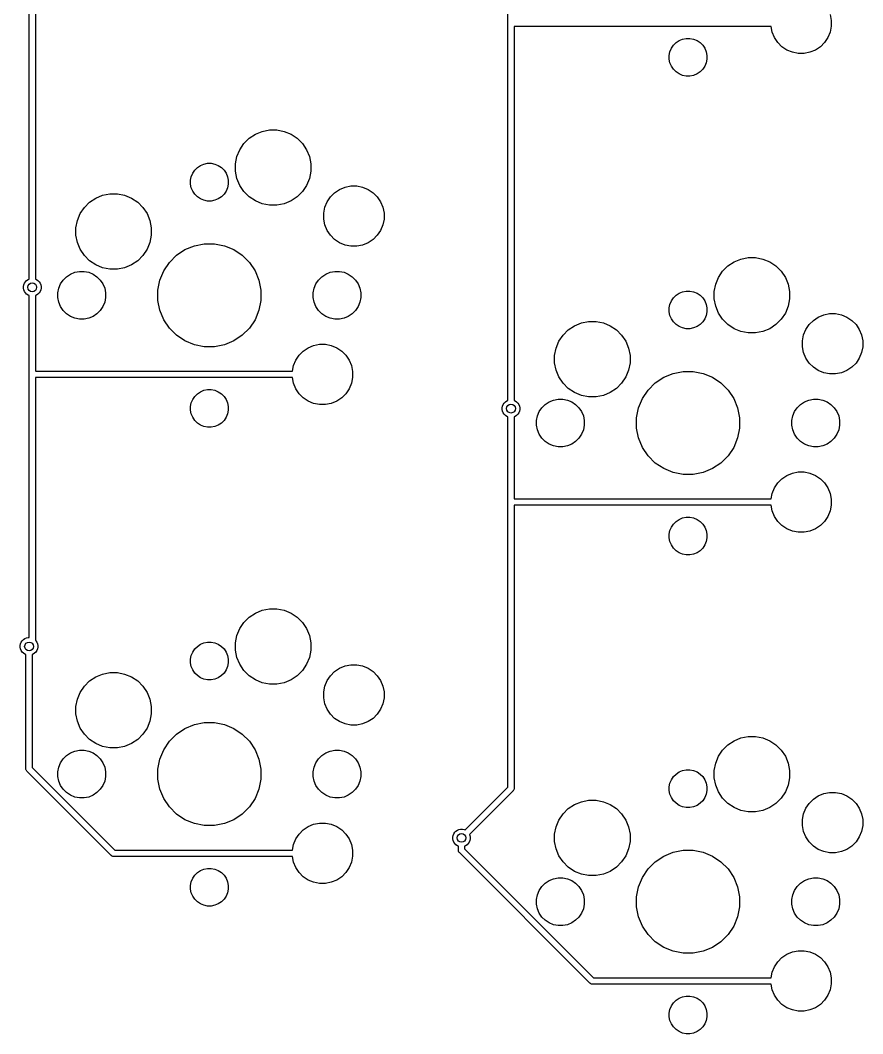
# Model space of a CAD drawing. Extents: x 70 to 347, y -163 to -55.
# Drawn here: x 153.28 to 186.81, y -152.65 to -112.32 of the extents above; entities that cross this region are included whole.
import ezdxf

# ---------------------------------------------------------------- set-up
doc = ezdxf.new("R2010")
doc.units = 0
doc.layers.add('BLACK', color=7, linetype='CONTINUOUS')

msp = doc.modelspace()

# ---------------------------------------------------------------- linework, layer by layer
at = {"layer": 'BLACK', "linetype": 'CONTINUOUS'}
for p, q in [((153.634, -122.622), (153.634, -107.385)), ((153.884, -107.491), (153.884, -122.622)), ((172.684, -112.351), (172.684, -109.052)), ((172.683, -112.357), (172.684, -112.351)), ((172.684, -112.363), (172.683, -112.357)), ((172.684, -112.351), (172.684, -112.351)), ((172.684, -112.351), (172.684, -112.351)), ((172.684, -127.448), (172.684, -112.363)), ((185.511, -112.096), (185.557, -112.328)), ((185.557, -112.328), (185.557, -112.564)), ((183.159, -112.571), (172.934, -112.571)), ((172.934, -112.571), (172.934, -127.448)), ((183.204, -112.796), (183.159, -112.571)), ((183.294, -113.015), (183.204, -112.796)), ((185.511, -112.796), (185.421, -113.015)), ((185.557, -112.564), (185.511, -112.796)), ((179.275, -113.318), (179.379, -113.214)), ((179.379, -113.214), (179.502, -113.132)), ((179.502, -113.132), (179.639, -113.075)), ((179.639, -113.075), (179.784, -113.046)), ((179.784, -113.046), (179.931, -113.046)), ((179.931, -113.046), (180.076, -113.075)), ((180.076, -113.075), (180.213, -113.132)), ((180.213, -113.132), (180.335, -113.214)), ((180.335, -113.214), (180.44, -113.318)), ((183.425, -113.211), (183.294, -113.015)), ((183.592, -113.378), (183.425, -113.211)), ((185.289, -113.211), (185.122, -113.378)), ((185.421, -113.015), (185.289, -113.211)), ((179.107, -113.722), (179.136, -113.577)), ((179.136, -113.577), (179.193, -113.441)), ((179.193, -113.441), (179.275, -113.318)), ((180.44, -113.318), (180.522, -113.441)), ((180.522, -113.441), (180.579, -113.577)), ((180.579, -113.577), (180.607, -113.722)), ((183.789, -113.51), (183.592, -113.378)), ((184.007, -113.6), (183.789, -113.51)), ((184.239, -113.646), (184.007, -113.6)), ((184.476, -113.646), (184.239, -113.646)), ((184.707, -113.6), (184.476, -113.646)), ((184.926, -113.51), (184.707, -113.6)), ((185.122, -113.378), (184.926, -113.51)), ((179.107, -113.87), (179.107, -113.722)), ((179.136, -114.015), (179.107, -113.87)), ((179.193, -114.151), (179.136, -114.015)), ((180.579, -114.015), (180.522, -114.151)), ((180.607, -113.87), (180.579, -114.015)), ((180.607, -113.722), (180.607, -113.87)), ((179.275, -114.274), (179.193, -114.151)), ((179.379, -114.379), (179.275, -114.274)), ((179.502, -114.461), (179.379, -114.379)), ((179.639, -114.517), (179.502, -114.461)), ((180.213, -114.461), (180.076, -114.517)), ((180.335, -114.379), (180.213, -114.461)), ((180.44, -114.274), (180.335, -114.379)), ((180.522, -114.151), (180.44, -114.274)), ((179.784, -114.546), (179.639, -114.517)), ((179.931, -114.546), (179.784, -114.546)), ((180.076, -114.517), (179.931, -114.546)), ((162.391, -117.021), (162.637, -116.857)), ((162.637, -116.857), (162.91, -116.744)), ((162.91, -116.744), (163.2, -116.686)), ((163.2, -116.686), (163.495, -116.686)), ((163.495, -116.686), (163.785, -116.744)), ((163.785, -116.744), (164.058, -116.857)), ((164.058, -116.857), (164.304, -117.021)), ((162.018, -117.476), (162.182, -117.23)), ((162.182, -117.23), (162.391, -117.021)), ((164.304, -117.021), (164.513, -117.23)), ((164.513, -117.23), (164.677, -117.476)), ((161.905, -117.749), (162.018, -117.476)), ((164.677, -117.476), (164.79, -117.749)), ((160.329, -118.184), (160.452, -118.102)), ((160.452, -118.102), (160.589, -118.045)), ((160.589, -118.045), (160.734, -118.016)), ((160.734, -118.016), (160.881, -118.016)), ((160.881, -118.016), (161.026, -118.045)), ((161.026, -118.045), (161.163, -118.102)), ((161.163, -118.102), (161.285, -118.184)), ((161.847, -118.038), (161.905, -117.749)), ((161.847, -118.334), (161.847, -118.038)), ((164.79, -117.749), (164.847, -118.038)), ((164.847, -118.038), (164.847, -118.334)), ((160.086, -118.547), (160.143, -118.411)), ((160.143, -118.411), (160.225, -118.288)), ((160.225, -118.288), (160.329, -118.184)), ((161.285, -118.184), (161.39, -118.288)), ((161.39, -118.288), (161.472, -118.411)), ((161.472, -118.411), (161.529, -118.547)), ((161.905, -118.624), (161.847, -118.334)), ((164.847, -118.334), (164.79, -118.624)), ((160.057, -118.692), (160.086, -118.547)), ((160.057, -118.84), (160.057, -118.692)), ((160.086, -118.985), (160.057, -118.84)), ((161.529, -118.547), (161.557, -118.692)), ((161.557, -118.84), (161.529, -118.985)), ((161.557, -118.692), (161.557, -118.84)), ((162.018, -118.897), (161.905, -118.624)), ((162.182, -119.142), (162.018, -118.897)), ((164.677, -118.897), (164.513, -119.142)), ((164.79, -118.624), (164.677, -118.897)), ((166.207, -118.962), (166.439, -118.916)), ((166.439, -118.916), (166.676, -118.916)), ((166.676, -118.916), (166.907, -118.962)), ((156.287, -119.397), (156.56, -119.284)), ((156.56, -119.284), (156.85, -119.226)), ((156.85, -119.226), (157.145, -119.226)), ((157.145, -119.226), (157.435, -119.284)), ((157.435, -119.284), (157.708, -119.397)), ((160.143, -119.121), (160.086, -118.985)), ((160.225, -119.244), (160.143, -119.121)), ((160.329, -119.349), (160.225, -119.244)), ((160.452, -119.431), (160.329, -119.349)), ((161.285, -119.349), (161.163, -119.431)), ((161.39, -119.244), (161.285, -119.349)), ((161.472, -119.121), (161.39, -119.244)), ((161.529, -118.985), (161.472, -119.121)), ((162.391, -119.351), (162.182, -119.142)), ((162.637, -119.515), (162.391, -119.351)), ((164.304, -119.351), (164.058, -119.515)), ((164.513, -119.142), (164.304, -119.351)), ((165.494, -119.548), (165.625, -119.351)), ((165.625, -119.351), (165.792, -119.184)), ((165.792, -119.184), (165.989, -119.053)), ((165.989, -119.053), (166.207, -118.962)), ((166.907, -118.962), (167.126, -119.053)), ((167.126, -119.053), (167.322, -119.184)), ((167.322, -119.184), (167.489, -119.351)), ((167.489, -119.351), (167.621, -119.548)), ((155.832, -119.77), (156.041, -119.561)), ((156.041, -119.561), (156.287, -119.397)), ((157.708, -119.397), (157.954, -119.561)), ((157.954, -119.561), (158.163, -119.77)), ((160.589, -119.487), (160.452, -119.431)), ((160.734, -119.516), (160.589, -119.487)), ((160.881, -119.516), (160.734, -119.516)), ((161.026, -119.487), (160.881, -119.516)), ((161.163, -119.431), (161.026, -119.487)), ((162.91, -119.629), (162.637, -119.515)), ((163.2, -119.686), (162.91, -119.629)), ((163.495, -119.686), (163.2, -119.686)), ((163.785, -119.629), (163.495, -119.686)), ((164.058, -119.515), (163.785, -119.629)), ((165.404, -119.766), (165.494, -119.548)), ((167.621, -119.548), (167.711, -119.766)), ((155.555, -120.289), (155.668, -120.016)), ((155.668, -120.016), (155.832, -119.77)), ((158.163, -119.77), (158.327, -120.016)), ((158.327, -120.016), (158.44, -120.289)), ((165.357, -119.998), (165.404, -119.766)), ((165.357, -120.234), (165.357, -119.998)), ((167.711, -119.766), (167.757, -119.998)), ((167.757, -119.998), (167.757, -120.234)), ((155.497, -120.578), (155.555, -120.289)), ((158.44, -120.289), (158.497, -120.578)), ((165.404, -120.466), (165.357, -120.234)), ((165.494, -120.685), (165.404, -120.466)), ((167.711, -120.466), (167.621, -120.685)), ((167.757, -120.234), (167.711, -120.466)), ((155.497, -120.874), (155.497, -120.578)), ((155.555, -121.164), (155.497, -120.874)), ((158.497, -120.874), (158.44, -121.164)), ((158.497, -120.578), (158.497, -120.874)), ((165.625, -120.881), (165.494, -120.685)), ((165.792, -121.048), (165.625, -120.881)), ((167.489, -120.881), (167.322, -121.048)), ((167.621, -120.685), (167.489, -120.881)), ((155.668, -121.437), (155.555, -121.164)), ((158.44, -121.164), (158.327, -121.437)), ((159.836, -121.45), (160.209, -121.295)), ((160.209, -121.295), (160.605, -121.216)), ((160.605, -121.216), (161.009, -121.216)), ((161.009, -121.216), (161.405, -121.295)), ((161.405, -121.295), (161.778, -121.45)), ((165.989, -121.18), (165.792, -121.048)), ((166.207, -121.27), (165.989, -121.18)), ((166.439, -121.316), (166.207, -121.27)), ((166.676, -121.316), (166.439, -121.316)), ((166.907, -121.27), (166.676, -121.316)), ((167.126, -121.18), (166.907, -121.27)), ((167.322, -121.048), (167.126, -121.18)), ((155.832, -121.682), (155.668, -121.437)), ((156.041, -121.891), (155.832, -121.682)), ((158.163, -121.682), (157.954, -121.891)), ((158.327, -121.437), (158.163, -121.682)), ((159.215, -121.959), (159.501, -121.674)), ((159.501, -121.674), (159.836, -121.45)), ((161.778, -121.45), (162.114, -121.674)), ((162.114, -121.674), (162.4, -121.959)), ((181.96, -121.824), (182.25, -121.766)), ((182.25, -121.766), (182.545, -121.766)), ((182.545, -121.766), (182.835, -121.824)), ((156.287, -122.055), (156.041, -121.891)), ((156.56, -122.169), (156.287, -122.055)), ((156.85, -122.226), (156.56, -122.169)), ((157.435, -122.169), (157.145, -122.226)), ((157.708, -122.055), (157.435, -122.169)), ((157.954, -121.891), (157.708, -122.055)), ((158.991, -122.295), (159.215, -121.959)), ((162.4, -121.959), (162.624, -122.295)), ((181.232, -122.31), (181.441, -122.101)), ((181.441, -122.101), (181.687, -121.937)), ((181.687, -121.937), (181.96, -121.824)), ((182.835, -121.824), (183.108, -121.937)), ((183.108, -121.937), (183.354, -122.101)), ((183.354, -122.101), (183.563, -122.31)), ((154.989, -122.661), (155.122, -122.528)), ((155.122, -122.528), (155.277, -122.424)), ((155.277, -122.424), (155.45, -122.353)), ((155.45, -122.353), (155.634, -122.316)), ((155.634, -122.316), (155.821, -122.316)), ((155.821, -122.316), (156.005, -122.353)), ((156.005, -122.353), (156.177, -122.424)), ((156.177, -122.424), (156.333, -122.528)), ((156.333, -122.528), (156.465, -122.661)), ((157.145, -122.226), (156.85, -122.226)), ((158.836, -122.668), (158.991, -122.295)), ((162.624, -122.295), (162.779, -122.668)), ((165.149, -122.661), (165.282, -122.528)), ((165.282, -122.528), (165.437, -122.424)), ((165.437, -122.424), (165.61, -122.353)), ((165.61, -122.353), (165.794, -122.316)), ((165.794, -122.316), (165.981, -122.316)), ((165.981, -122.316), (166.165, -122.353)), ((166.165, -122.353), (166.337, -122.424)), ((166.337, -122.424), (166.493, -122.528)), ((166.493, -122.528), (166.625, -122.661)), ((180.955, -122.829), (181.068, -122.556)), ((181.068, -122.556), (181.232, -122.31)), ((183.563, -122.31), (183.727, -122.556)), ((183.727, -122.556), (183.84, -122.829)), ((153.409, -122.914), (153.422, -122.847)), ((153.409, -122.983), (153.409, -122.914)), ((153.422, -122.847), (153.449, -122.783)), ((153.449, -122.783), (153.487, -122.726)), ((153.487, -122.726), (153.536, -122.677)), ((153.536, -122.677), (153.593, -122.639)), ((153.593, -122.639), (153.634, -122.622)), ((153.884, -122.622), (153.925, -122.639)), ((153.925, -122.639), (153.982, -122.677)), ((153.982, -122.677), (154.031, -122.726)), ((154.031, -122.726), (154.069, -122.783)), ((154.069, -122.783), (154.095, -122.847)), ((154.095, -122.847), (154.109, -122.914)), ((154.109, -122.914), (154.109, -122.983)), ((154.814, -122.989), (154.886, -122.816)), ((154.886, -122.816), (154.989, -122.661)), ((156.465, -122.661), (156.569, -122.816)), ((156.569, -122.816), (156.641, -122.989)), ((158.757, -123.064), (158.836, -122.668)), ((162.779, -122.668), (162.857, -123.064)), ((164.974, -122.989), (165.046, -122.816)), ((165.046, -122.816), (165.149, -122.661)), ((166.625, -122.661), (166.729, -122.816)), ((166.729, -122.816), (166.801, -122.989)), ((180.897, -123.118), (180.955, -122.829)), ((183.84, -122.829), (183.897, -123.118)), ((153.422, -123.051), (153.409, -122.983)), ((153.449, -123.114), (153.422, -123.051)), ((153.487, -123.172), (153.449, -123.114)), ((153.536, -123.221), (153.487, -123.172)), ((153.593, -123.259), (153.536, -123.221)), ((153.634, -123.276), (153.593, -123.259)), ((153.634, -126.321), (153.634, -123.276)), ((153.925, -123.259), (153.884, -123.276)), ((153.884, -123.276), (153.884, -126.275)), ((153.982, -123.221), (153.925, -123.259)), ((154.031, -123.172), (153.982, -123.221)), ((154.069, -123.114), (154.031, -123.172)), ((154.095, -123.051), (154.069, -123.114)), ((154.109, -122.983), (154.095, -123.051)), ((154.777, -123.173), (154.814, -122.989)), ((154.777, -123.36), (154.777, -123.173)), ((154.814, -123.543), (154.777, -123.36)), ((156.641, -122.989), (156.677, -123.173)), ((156.677, -123.36), (156.641, -123.543)), ((156.677, -123.173), (156.677, -123.36)), ((158.757, -123.468), (158.757, -123.064)), ((162.857, -123.064), (162.857, -123.468)), ((164.937, -123.173), (164.974, -122.989)), ((164.937, -123.36), (164.937, -123.173)), ((164.974, -123.543), (164.937, -123.36)), ((166.801, -122.989), (166.837, -123.173)), ((166.837, -123.36), (166.801, -123.543)), ((166.837, -123.173), (166.837, -123.36)), ((179.193, -123.491), (179.275, -123.368)), ((179.275, -123.368), (179.379, -123.264)), ((179.379, -123.264), (179.502, -123.182)), ((179.502, -123.182), (179.639, -123.125)), ((179.639, -123.125), (179.784, -123.096)), ((179.784, -123.096), (179.931, -123.096)), ((179.931, -123.096), (180.076, -123.125)), ((180.076, -123.125), (180.213, -123.182)), ((180.213, -123.182), (180.335, -123.264)), ((180.335, -123.264), (180.44, -123.368)), ((180.44, -123.368), (180.522, -123.491)), ((180.897, -123.414), (180.897, -123.118)), ((183.897, -123.118), (183.897, -123.414)), ((154.886, -123.716), (154.814, -123.543)), ((154.989, -123.872), (154.886, -123.716)), ((156.569, -123.716), (156.465, -123.872)), ((156.641, -123.543), (156.569, -123.716)), ((158.836, -123.864), (158.757, -123.468)), ((162.857, -123.468), (162.779, -123.864)), ((165.046, -123.716), (164.974, -123.543)), ((165.149, -123.872), (165.046, -123.716)), ((166.729, -123.716), (166.625, -123.872)), ((166.801, -123.543), (166.729, -123.716)), ((179.107, -123.772), (179.136, -123.627)), ((179.107, -123.92), (179.107, -123.772)), ((179.136, -123.627), (179.193, -123.491)), ((180.522, -123.491), (180.579, -123.627)), ((180.579, -123.627), (180.607, -123.772)), ((180.607, -123.772), (180.607, -123.92)), ((180.955, -123.704), (180.897, -123.414)), ((181.068, -123.977), (180.955, -123.704)), ((183.84, -123.704), (183.727, -123.977)), ((183.897, -123.414), (183.84, -123.704)), ((155.122, -124.004), (154.989, -123.872)), ((155.277, -124.108), (155.122, -124.004)), ((155.45, -124.18), (155.277, -124.108)), ((155.634, -124.216), (155.45, -124.18)), ((156.005, -124.18), (155.821, -124.216)), ((156.177, -124.108), (156.005, -124.18)), ((156.333, -124.004), (156.177, -124.108)), ((156.465, -123.872), (156.333, -124.004)), ((158.991, -124.237), (158.836, -123.864)), ((162.779, -123.864), (162.624, -124.237)), ((165.282, -124.004), (165.149, -123.872)), ((165.437, -124.108), (165.282, -124.004)), ((165.61, -124.18), (165.437, -124.108)), ((165.794, -124.216), (165.61, -124.18)), ((166.165, -124.18), (165.981, -124.216)), ((166.337, -124.108), (166.165, -124.18)), ((166.493, -124.004), (166.337, -124.108)), ((166.625, -123.872), (166.493, -124.004)), ((179.136, -124.065), (179.107, -123.92)), ((179.193, -124.201), (179.136, -124.065)), ((180.579, -124.065), (180.522, -124.201)), ((180.607, -123.92), (180.579, -124.065)), ((181.232, -124.222), (181.068, -123.977)), ((183.727, -123.977), (183.563, -124.222)), ((184.842, -124.264), (185.039, -124.133)), ((185.039, -124.133), (185.257, -124.042)), ((185.257, -124.042), (185.489, -123.996)), ((185.489, -123.996), (185.726, -123.996)), ((185.726, -123.996), (185.957, -124.042)), ((185.957, -124.042), (186.176, -124.133)), ((186.176, -124.133), (186.372, -124.264)), ((155.821, -124.216), (155.634, -124.216)), ((159.215, -124.573), (158.991, -124.237)), ((159.501, -124.859), (159.215, -124.573)), ((162.4, -124.573), (162.114, -124.859)), ((162.624, -124.237), (162.4, -124.573)), ((165.981, -124.216), (165.794, -124.216)), ((175.091, -124.641), (175.337, -124.477)), ((175.337, -124.477), (175.61, -124.364)), ((175.61, -124.364), (175.9, -124.306)), ((175.9, -124.306), (176.195, -124.306)), ((176.195, -124.306), (176.485, -124.364)), ((176.485, -124.364), (176.758, -124.477)), ((176.758, -124.477), (177.004, -124.641)), ((179.275, -124.324), (179.193, -124.201)), ((179.379, -124.429), (179.275, -124.324)), ((179.502, -124.511), (179.379, -124.429)), ((179.639, -124.567), (179.502, -124.511)), ((179.784, -124.596), (179.639, -124.567)), ((180.076, -124.567), (179.931, -124.596)), ((180.213, -124.511), (180.076, -124.567)), ((180.335, -124.429), (180.213, -124.511)), ((180.44, -124.324), (180.335, -124.429)), ((180.522, -124.201), (180.44, -124.324)), ((181.441, -124.431), (181.232, -124.222)), ((181.687, -124.595), (181.441, -124.431)), ((183.354, -124.431), (183.108, -124.595)), ((183.563, -124.222), (183.354, -124.431)), ((184.544, -124.628), (184.675, -124.431)), ((184.675, -124.431), (184.842, -124.264)), ((186.372, -124.264), (186.539, -124.431)), ((186.539, -124.431), (186.671, -124.628)), ((159.836, -125.083), (159.501, -124.859)), ((162.114, -124.859), (161.778, -125.083)), ((174.718, -125.096), (174.882, -124.85)), ((174.882, -124.85), (175.091, -124.641)), ((177.004, -124.641), (177.213, -124.85)), ((177.213, -124.85), (177.377, -125.096)), ((179.931, -124.596), (179.784, -124.596)), ((181.96, -124.709), (181.687, -124.595)), ((182.25, -124.766), (181.96, -124.709)), ((182.545, -124.766), (182.25, -124.766)), ((182.835, -124.709), (182.545, -124.766)), ((183.108, -124.595), (182.835, -124.709)), ((184.407, -125.078), (184.454, -124.846)), ((184.454, -124.846), (184.544, -124.628)), ((186.671, -124.628), (186.761, -124.846)), ((186.761, -124.846), (186.807, -125.078)), ((160.209, -125.237), (159.836, -125.083)), ((160.605, -125.316), (160.209, -125.237)), ((161.009, -125.316), (160.605, -125.316)), ((161.405, -125.237), (161.009, -125.316)), ((161.778, -125.083), (161.405, -125.237)), ((164.542, -125.484), (164.739, -125.353)), ((164.739, -125.353), (164.957, -125.262)), ((164.957, -125.262), (165.189, -125.216)), ((165.189, -125.216), (165.426, -125.216)), ((165.426, -125.216), (165.657, -125.262)), ((165.657, -125.262), (165.876, -125.353)), ((165.876, -125.353), (166.072, -125.484)), ((174.547, -125.658), (174.605, -125.369)), ((174.605, -125.369), (174.718, -125.096)), ((177.377, -125.096), (177.49, -125.369)), ((177.49, -125.369), (177.547, -125.658)), ((184.407, -125.314), (184.407, -125.078)), ((184.454, -125.546), (184.407, -125.314)), ((186.807, -125.314), (186.761, -125.546)), ((186.807, -125.078), (186.807, -125.314)), ((164.244, -125.848), (164.375, -125.651)), ((164.375, -125.651), (164.542, -125.484)), ((166.072, -125.484), (166.239, -125.651)), ((166.239, -125.651), (166.371, -125.848)), ((174.547, -125.954), (174.547, -125.658)), ((177.547, -125.658), (177.547, -125.954)), ((184.544, -125.765), (184.454, -125.546)), ((184.675, -125.961), (184.544, -125.765)), ((186.671, -125.765), (186.539, -125.961)), ((186.761, -125.546), (186.671, -125.765)), ((164.109, -126.291), (164.154, -126.066)), ((164.154, -126.066), (164.244, -125.848)), ((166.371, -125.848), (166.461, -126.066)), ((166.461, -126.066), (166.507, -126.298)), ((174.605, -126.244), (174.547, -125.954)), ((177.547, -125.954), (177.49, -126.244)), ((184.842, -126.128), (184.675, -125.961)), ((185.039, -126.26), (184.842, -126.128)), ((186.372, -126.128), (186.176, -126.26)), ((186.539, -125.961), (186.372, -126.128)), ((153.633, -126.327), (153.634, -126.321)), ((153.634, -126.333), (153.633, -126.327)), ((153.634, -126.321), (153.634, -126.321)), ((153.634, -126.321), (153.634, -126.321)), ((153.634, -136.886), (153.634, -126.333)), ((153.884, -126.275), (153.9, -126.291)), ((164.109, -126.541), (153.884, -126.541)), ((153.884, -126.541), (153.884, -136.993)), ((153.9, -126.291), (164.109, -126.291)), ((164.154, -126.766), (164.109, -126.541)), ((166.507, -126.534), (166.461, -126.766)), ((166.507, -126.298), (166.507, -126.534)), ((174.718, -126.517), (174.605, -126.244)), ((174.882, -126.762), (174.718, -126.517)), ((177.377, -126.517), (177.213, -126.762)), ((177.49, -126.244), (177.377, -126.517)), ((178.551, -126.754), (178.886, -126.53)), ((178.886, -126.53), (179.259, -126.375)), ((179.259, -126.375), (179.655, -126.296)), ((179.655, -126.296), (180.059, -126.296)), ((180.059, -126.296), (180.455, -126.375)), ((180.455, -126.375), (180.828, -126.53)), ((180.828, -126.53), (181.164, -126.754)), ((185.257, -126.35), (185.039, -126.26)), ((185.489, -126.396), (185.257, -126.35)), ((185.726, -126.396), (185.489, -126.396)), ((185.957, -126.35), (185.726, -126.396)), ((186.176, -126.26), (185.957, -126.35)), ((164.244, -126.985), (164.154, -126.766)), ((164.375, -127.181), (164.244, -126.985)), ((166.371, -126.985), (166.239, -127.181)), ((166.461, -126.766), (166.371, -126.985)), ((175.091, -126.971), (174.882, -126.762)), ((175.337, -127.135), (175.091, -126.971)), ((177.004, -126.971), (176.758, -127.135)), ((177.213, -126.762), (177.004, -126.971)), ((178.265, -127.039), (178.551, -126.754)), ((181.164, -126.754), (181.45, -127.039)), ((160.086, -127.547), (160.143, -127.411)), ((160.143, -127.411), (160.225, -127.288)), ((160.225, -127.288), (160.329, -127.184)), ((160.329, -127.184), (160.452, -127.102)), ((160.452, -127.102), (160.589, -127.045)), ((160.589, -127.045), (160.734, -127.016)), ((160.734, -127.016), (160.881, -127.016)), ((160.881, -127.016), (161.026, -127.045)), ((161.026, -127.045), (161.163, -127.102)), ((161.163, -127.102), (161.285, -127.184)), ((161.285, -127.184), (161.39, -127.288)), ((161.39, -127.288), (161.472, -127.411)), ((161.472, -127.411), (161.529, -127.547)), ((164.542, -127.348), (164.375, -127.181)), ((164.739, -127.48), (164.542, -127.348)), ((166.072, -127.348), (165.876, -127.48)), ((166.239, -127.181), (166.072, -127.348)), ((174.5, -127.433), (174.684, -127.396)), ((174.684, -127.396), (174.871, -127.396)), ((174.871, -127.396), (175.055, -127.433)), ((175.61, -127.249), (175.337, -127.135)), ((175.9, -127.306), (175.61, -127.249)), ((176.195, -127.306), (175.9, -127.306)), ((176.485, -127.249), (176.195, -127.306)), ((176.758, -127.135), (176.485, -127.249)), ((177.886, -127.748), (178.041, -127.375)), ((178.041, -127.375), (178.265, -127.039)), ((181.45, -127.039), (181.674, -127.375)), ((181.674, -127.375), (181.829, -127.748)), ((184.66, -127.433), (184.844, -127.396)), ((184.844, -127.396), (185.031, -127.396)), ((185.031, -127.396), (185.215, -127.433)), ((160.057, -127.692), (160.086, -127.547)), ((160.057, -127.84), (160.057, -127.692)), ((161.529, -127.547), (161.557, -127.692)), ((161.557, -127.692), (161.557, -127.84)), ((164.957, -127.57), (164.739, -127.48)), ((165.189, -127.616), (164.957, -127.57)), ((165.426, -127.616), (165.189, -127.616)), ((165.657, -127.57), (165.426, -127.616)), ((165.876, -127.48), (165.657, -127.57)), ((172.459, -127.74), (172.472, -127.673)), ((172.459, -127.809), (172.459, -127.74)), ((172.472, -127.877), (172.459, -127.809)), ((172.472, -127.673), (172.499, -127.609)), ((172.499, -127.609), (172.537, -127.552)), ((172.537, -127.552), (172.586, -127.503)), ((172.586, -127.503), (172.643, -127.465)), ((172.643, -127.465), (172.684, -127.448)), ((172.934, -127.448), (172.975, -127.465)), ((172.975, -127.465), (173.032, -127.503)), ((173.032, -127.503), (173.081, -127.552)), ((173.081, -127.552), (173.119, -127.609)), ((173.119, -127.609), (173.145, -127.673)), ((173.145, -127.673), (173.159, -127.74)), ((173.159, -127.809), (173.145, -127.877)), ((173.159, -127.74), (173.159, -127.809)), ((173.936, -127.896), (174.039, -127.741)), ((174.039, -127.741), (174.172, -127.608)), ((174.172, -127.608), (174.327, -127.504)), ((174.327, -127.504), (174.5, -127.433)), ((175.055, -127.433), (175.227, -127.504)), ((175.227, -127.504), (175.383, -127.608)), ((175.383, -127.608), (175.515, -127.741)), ((175.515, -127.741), (175.619, -127.896)), ((177.807, -128.144), (177.886, -127.748)), ((181.829, -127.748), (181.907, -128.144)), ((184.096, -127.896), (184.199, -127.741)), ((184.199, -127.741), (184.332, -127.608)), ((184.332, -127.608), (184.487, -127.504)), ((184.487, -127.504), (184.66, -127.433)), ((185.215, -127.433), (185.387, -127.504)), ((185.387, -127.504), (185.543, -127.608)), ((185.543, -127.608), (185.675, -127.741)), ((185.675, -127.741), (185.779, -127.896)), ((160.086, -127.985), (160.057, -127.84)), ((160.143, -128.121), (160.086, -127.985)), ((160.225, -128.244), (160.143, -128.121)), ((161.472, -128.121), (161.39, -128.244)), ((161.529, -127.985), (161.472, -128.121)), ((161.557, -127.84), (161.529, -127.985)), ((172.499, -127.94), (172.472, -127.877)), ((172.537, -127.998), (172.499, -127.94)), ((172.586, -128.047), (172.537, -127.998)), ((172.643, -128.085), (172.586, -128.047)), ((172.684, -128.102), (172.643, -128.085)), ((172.684, -131.502), (172.684, -128.102)), ((172.975, -128.085), (172.934, -128.102)), ((172.934, -128.102), (172.934, -131.371)), ((173.032, -128.047), (172.975, -128.085)), ((173.081, -127.998), (173.032, -128.047)), ((173.119, -127.94), (173.081, -127.998)), ((173.145, -127.877), (173.119, -127.94)), ((173.827, -128.253), (173.864, -128.069)), ((173.864, -128.069), (173.936, -127.896)), ((175.619, -127.896), (175.691, -128.069)), ((175.691, -128.069), (175.727, -128.253)), ((177.807, -128.548), (177.807, -128.144)), ((181.907, -128.144), (181.907, -128.548)), ((183.987, -128.253), (184.024, -128.069)), ((184.024, -128.069), (184.096, -127.896)), ((185.779, -127.896), (185.851, -128.069)), ((185.851, -128.069), (185.887, -128.253)), ((160.329, -128.349), (160.225, -128.244)), ((160.452, -128.431), (160.329, -128.349)), ((160.589, -128.487), (160.452, -128.431)), ((160.734, -128.516), (160.589, -128.487)), ((160.881, -128.516), (160.734, -128.516)), ((161.026, -128.487), (160.881, -128.516)), ((161.163, -128.431), (161.026, -128.487)), ((161.285, -128.349), (161.163, -128.431)), ((161.39, -128.244), (161.285, -128.349)), ((173.827, -128.44), (173.827, -128.253)), ((173.864, -128.623), (173.827, -128.44)), ((173.936, -128.796), (173.864, -128.623)), ((175.691, -128.623), (175.619, -128.796)), ((175.727, -128.44), (175.691, -128.623)), ((175.727, -128.253), (175.727, -128.44)), ((177.886, -128.944), (177.807, -128.548)), ((181.907, -128.548), (181.829, -128.944)), ((183.987, -128.44), (183.987, -128.253)), ((184.024, -128.623), (183.987, -128.44)), ((184.096, -128.796), (184.024, -128.623)), ((185.851, -128.623), (185.779, -128.796)), ((185.887, -128.44), (185.851, -128.623)), ((185.887, -128.253), (185.887, -128.44)), ((174.039, -128.952), (173.936, -128.796)), ((174.172, -129.084), (174.039, -128.952)), ((175.515, -128.952), (175.383, -129.084)), ((175.619, -128.796), (175.515, -128.952)), ((178.041, -129.317), (177.886, -128.944)), ((181.829, -128.944), (181.674, -129.317)), ((184.199, -128.952), (184.096, -128.796)), ((184.332, -129.084), (184.199, -128.952)), ((185.675, -128.952), (185.543, -129.084)), ((185.779, -128.796), (185.675, -128.952)), ((174.327, -129.188), (174.172, -129.084)), ((174.5, -129.26), (174.327, -129.188)), ((174.684, -129.296), (174.5, -129.26)), ((174.871, -129.296), (174.684, -129.296)), ((175.055, -129.26), (174.871, -129.296)), ((175.227, -129.188), (175.055, -129.26)), ((175.383, -129.084), (175.227, -129.188)), ((178.265, -129.653), (178.041, -129.317)), ((181.674, -129.317), (181.45, -129.653)), ((184.487, -129.188), (184.332, -129.084)), ((184.66, -129.26), (184.487, -129.188)), ((184.844, -129.296), (184.66, -129.26)), ((185.031, -129.296), (184.844, -129.296)), ((185.215, -129.26), (185.031, -129.296)), ((185.387, -129.188), (185.215, -129.26)), ((185.543, -129.084), (185.387, -129.188)), ((178.551, -129.939), (178.265, -129.653)), ((181.45, -129.653), (181.164, -129.939)), ((178.886, -130.163), (178.551, -129.939)), ((179.259, -130.317), (178.886, -130.163)), ((180.828, -130.163), (180.455, -130.317)), ((181.164, -129.939), (180.828, -130.163)), ((179.655, -130.396), (179.259, -130.317)), ((180.059, -130.396), (179.655, -130.396)), ((180.455, -130.317), (180.059, -130.396)), ((183.425, -130.731), (183.592, -130.564)), ((183.592, -130.564), (183.789, -130.433)), ((183.789, -130.433), (184.007, -130.342)), ((184.007, -130.342), (184.239, -130.296)), ((184.239, -130.296), (184.476, -130.296)), ((184.476, -130.296), (184.707, -130.342)), ((184.707, -130.342), (184.926, -130.433)), ((184.926, -130.433), (185.122, -130.564)), ((185.122, -130.564), (185.289, -130.731)), ((183.204, -131.146), (183.294, -130.928)), ((183.294, -130.928), (183.425, -130.731)), ((185.289, -130.731), (185.421, -130.928)), ((185.421, -130.928), (185.511, -131.146)), ((172.934, -131.371), (183.159, -131.371)), ((183.159, -131.371), (183.204, -131.146)), ((185.511, -131.146), (185.557, -131.378)), ((185.557, -131.378), (185.557, -131.614)), ((172.683, -131.509), (172.684, -131.502)), ((172.684, -131.515), (172.683, -131.509)), ((172.684, -142.836), (172.684, -131.515)), ((172.684, -131.515), (172.684, -131.515)), ((172.684, -131.515), (172.684, -131.515)), ((183.159, -131.621), (172.934, -131.621)), ((172.934, -131.621), (172.934, -142.882)), ((183.204, -131.846), (183.159, -131.621)), ((183.294, -132.065), (183.204, -131.846)), ((185.511, -131.846), (185.421, -132.065)), ((185.557, -131.614), (185.511, -131.846)), ((179.379, -132.264), (179.502, -132.182)), ((179.502, -132.182), (179.639, -132.125)), ((179.639, -132.125), (179.784, -132.096)), ((179.784, -132.096), (179.931, -132.096)), ((179.931, -132.096), (180.076, -132.125)), ((180.076, -132.125), (180.213, -132.182)), ((180.213, -132.182), (180.335, -132.264)), ((183.425, -132.261), (183.294, -132.065)), ((185.421, -132.065), (185.289, -132.261)), ((179.107, -132.772), (179.136, -132.627)), ((179.136, -132.627), (179.193, -132.491)), ((179.193, -132.491), (179.275, -132.368)), ((179.275, -132.368), (179.379, -132.264)), ((180.335, -132.264), (180.44, -132.368)), ((180.44, -132.368), (180.522, -132.491)), ((180.522, -132.491), (180.579, -132.627)), ((180.579, -132.627), (180.607, -132.772)), ((183.592, -132.428), (183.425, -132.261)), ((183.789, -132.56), (183.592, -132.428)), ((184.007, -132.65), (183.789, -132.56)), ((184.239, -132.696), (184.007, -132.65)), ((184.707, -132.65), (184.476, -132.696)), ((184.926, -132.56), (184.707, -132.65)), ((185.122, -132.428), (184.926, -132.56)), ((185.289, -132.261), (185.122, -132.428)), ((179.107, -132.92), (179.107, -132.772)), ((179.136, -133.065), (179.107, -132.92)), ((180.607, -132.92), (180.579, -133.065)), ((180.607, -132.772), (180.607, -132.92)), ((184.476, -132.696), (184.239, -132.696)), ((179.193, -133.201), (179.136, -133.065)), ((179.275, -133.324), (179.193, -133.201)), ((179.379, -133.429), (179.275, -133.324)), ((179.502, -133.511), (179.379, -133.429)), ((180.335, -133.429), (180.213, -133.511)), ((180.44, -133.324), (180.335, -133.429)), ((180.522, -133.201), (180.44, -133.324)), ((180.579, -133.065), (180.522, -133.201)), ((179.639, -133.567), (179.502, -133.511)), ((179.784, -133.596), (179.639, -133.567)), ((179.931, -133.596), (179.784, -133.596)), ((180.076, -133.567), (179.931, -133.596)), ((180.213, -133.511), (180.076, -133.567)), ((162.637, -135.907), (162.91, -135.794)), ((162.91, -135.794), (163.2, -135.736)), ((163.2, -135.736), (163.495, -135.736)), ((163.495, -135.736), (163.785, -135.794)), ((163.785, -135.794), (164.058, -135.907)), ((162.018, -136.526), (162.182, -136.28)), ((162.182, -136.28), (162.391, -136.071)), ((162.391, -136.071), (162.637, -135.907)), ((164.058, -135.907), (164.304, -136.071)), ((164.304, -136.071), (164.513, -136.28)), ((164.513, -136.28), (164.677, -136.526)), ((161.905, -136.799), (162.018, -136.526)), ((164.677, -136.526), (164.79, -136.799)), ((153.295, -137.134), (153.322, -137.07)), ((153.322, -137.07), (153.36, -137.013)), ((153.36, -137.013), (153.409, -136.964)), ((153.409, -136.964), (153.466, -136.926)), ((153.466, -136.926), (153.53, -136.9)), ((153.53, -136.9), (153.597, -136.886)), ((153.597, -136.886), (153.634, -136.886)), ((153.884, -136.993), (153.904, -137.013)), ((153.904, -137.013), (153.942, -137.07)), ((153.942, -137.07), (153.968, -137.134)), ((160.589, -137.095), (160.734, -137.066)), ((160.734, -137.066), (160.881, -137.066)), ((160.881, -137.066), (161.026, -137.095)), ((161.847, -137.088), (161.905, -136.799)), ((161.847, -137.384), (161.847, -137.088)), ((164.79, -136.799), (164.847, -137.088)), ((164.847, -137.088), (164.847, -137.384)), ((153.282, -137.202), (153.295, -137.134)), ((153.282, -137.271), (153.282, -137.202)), ((153.295, -137.338), (153.282, -137.271)), ((153.322, -137.402), (153.295, -137.338)), ((153.36, -137.459), (153.322, -137.402)), ((153.409, -137.508), (153.36, -137.459)), ((153.904, -137.459), (153.855, -137.508)), ((153.942, -137.402), (153.904, -137.459)), ((153.968, -137.338), (153.942, -137.402)), ((153.968, -137.134), (153.982, -137.202)), ((153.982, -137.271), (153.968, -137.338)), ((153.982, -137.202), (153.982, -137.271)), ((160.086, -137.597), (160.143, -137.461)), ((160.143, -137.461), (160.225, -137.338)), ((160.225, -137.338), (160.329, -137.234)), ((160.329, -137.234), (160.452, -137.152)), ((160.452, -137.152), (160.589, -137.095)), ((161.026, -137.095), (161.163, -137.152)), ((161.163, -137.152), (161.285, -137.234)), ((161.285, -137.234), (161.39, -137.338)), ((161.39, -137.338), (161.472, -137.461)), ((161.472, -137.461), (161.529, -137.597)), ((161.905, -137.674), (161.847, -137.384)), ((164.847, -137.384), (164.79, -137.674)), ((153.466, -137.546), (153.409, -137.508)), ((153.507, -137.563), (153.466, -137.546)), ((153.507, -142.102), (153.507, -137.563)), ((153.798, -137.546), (153.757, -137.563)), ((153.757, -137.563), (153.757, -142.056)), ((153.855, -137.508), (153.798, -137.546)), ((160.057, -137.742), (160.086, -137.597)), ((160.057, -137.89), (160.057, -137.742)), ((160.086, -138.035), (160.057, -137.89)), ((161.529, -137.597), (161.557, -137.742)), ((161.557, -137.89), (161.529, -138.035)), ((161.557, -137.742), (161.557, -137.89)), ((162.018, -137.947), (161.905, -137.674)), ((164.79, -137.674), (164.677, -137.947)), ((156.56, -138.334), (156.85, -138.276)), ((156.85, -138.276), (157.145, -138.276)), ((157.145, -138.276), (157.435, -138.334)), ((160.143, -138.171), (160.086, -138.035)), ((160.225, -138.294), (160.143, -138.171)), ((160.329, -138.399), (160.225, -138.294)), ((161.39, -138.294), (161.285, -138.399)), ((161.472, -138.171), (161.39, -138.294)), ((161.529, -138.035), (161.472, -138.171)), ((162.182, -138.192), (162.018, -137.947)), ((162.391, -138.401), (162.182, -138.192)), ((164.513, -138.192), (164.304, -138.401)), ((164.677, -137.947), (164.513, -138.192)), ((165.625, -138.401), (165.792, -138.234)), ((165.792, -138.234), (165.989, -138.103)), ((165.989, -138.103), (166.207, -138.012)), ((166.207, -138.012), (166.439, -137.966)), ((166.439, -137.966), (166.676, -137.966)), ((166.676, -137.966), (166.907, -138.012)), ((166.907, -138.012), (167.126, -138.103)), ((167.126, -138.103), (167.322, -138.234)), ((167.322, -138.234), (167.489, -138.401)), ((155.832, -138.82), (156.041, -138.611)), ((156.041, -138.611), (156.287, -138.447)), ((156.287, -138.447), (156.56, -138.334)), ((157.435, -138.334), (157.708, -138.447)), ((157.708, -138.447), (157.954, -138.611)), ((157.954, -138.611), (158.163, -138.82)), ((160.452, -138.481), (160.329, -138.399)), ((160.589, -138.537), (160.452, -138.481)), ((160.734, -138.566), (160.589, -138.537)), ((160.881, -138.566), (160.734, -138.566)), ((161.026, -138.537), (160.881, -138.566)), ((161.163, -138.481), (161.026, -138.537)), ((161.285, -138.399), (161.163, -138.481)), ((162.637, -138.565), (162.391, -138.401)), ((162.91, -138.679), (162.637, -138.565)), ((163.2, -138.736), (162.91, -138.679)), ((163.785, -138.679), (163.495, -138.736)), ((164.058, -138.565), (163.785, -138.679)), ((164.304, -138.401), (164.058, -138.565)), ((165.404, -138.816), (165.494, -138.598)), ((165.494, -138.598), (165.625, -138.401)), ((167.489, -138.401), (167.621, -138.598)), ((167.621, -138.598), (167.711, -138.816)), ((155.555, -139.339), (155.668, -139.066)), ((155.668, -139.066), (155.832, -138.82)), ((158.163, -138.82), (158.327, -139.066)), ((158.327, -139.066), (158.44, -139.339)), ((163.495, -138.736), (163.2, -138.736)), ((165.357, -139.048), (165.404, -138.816)), ((165.357, -139.284), (165.357, -139.048)), ((167.711, -138.816), (167.757, -139.048)), ((167.757, -139.048), (167.757, -139.284)), ((155.497, -139.628), (155.555, -139.339)), ((158.44, -139.339), (158.497, -139.628)), ((165.404, -139.516), (165.357, -139.284)), ((167.757, -139.284), (167.711, -139.516)), ((155.497, -139.924), (155.497, -139.628)), ((158.497, -139.628), (158.497, -139.924)), ((165.494, -139.735), (165.404, -139.516)), ((165.625, -139.931), (165.494, -139.735)), ((167.621, -139.735), (167.489, -139.931)), ((167.711, -139.516), (167.621, -139.735)), ((155.555, -140.214), (155.497, -139.924)), ((155.668, -140.487), (155.555, -140.214)), ((158.44, -140.214), (158.327, -140.487)), ((158.497, -139.924), (158.44, -140.214)), ((160.209, -140.345), (160.605, -140.266)), ((160.605, -140.266), (161.009, -140.266)), ((161.009, -140.266), (161.405, -140.345)), ((165.792, -140.098), (165.625, -139.931)), ((165.989, -140.23), (165.792, -140.098)), ((166.207, -140.32), (165.989, -140.23)), ((167.126, -140.23), (166.907, -140.32)), ((167.322, -140.098), (167.126, -140.23)), ((167.489, -139.931), (167.322, -140.098)), ((155.832, -140.732), (155.668, -140.487)), ((158.327, -140.487), (158.163, -140.732)), ((159.501, -140.724), (159.836, -140.5)), ((159.836, -140.5), (160.209, -140.345)), ((161.405, -140.345), (161.778, -140.5)), ((161.778, -140.5), (162.114, -140.724)), ((166.439, -140.366), (166.207, -140.32)), ((166.676, -140.366), (166.439, -140.366)), ((166.907, -140.32), (166.676, -140.366)), ((156.041, -140.941), (155.832, -140.732)), ((156.287, -141.105), (156.041, -140.941)), ((156.56, -141.219), (156.287, -141.105)), ((157.708, -141.105), (157.435, -141.219)), ((157.954, -140.941), (157.708, -141.105)), ((158.163, -140.732), (157.954, -140.941)), ((158.991, -141.345), (159.215, -141.009)), ((159.215, -141.009), (159.501, -140.724)), ((162.114, -140.724), (162.4, -141.009)), ((162.4, -141.009), (162.624, -141.345)), ((181.441, -141.151), (181.687, -140.987)), ((181.687, -140.987), (181.96, -140.874)), ((181.96, -140.874), (182.25, -140.816)), ((182.25, -140.816), (182.545, -140.816)), ((182.545, -140.816), (182.835, -140.874)), ((182.835, -140.874), (183.108, -140.987)), ((183.108, -140.987), (183.354, -141.151)), ((155.122, -141.578), (155.277, -141.474)), ((155.277, -141.474), (155.45, -141.403)), ((155.45, -141.403), (155.634, -141.366)), ((155.634, -141.366), (155.821, -141.366)), ((155.821, -141.366), (156.005, -141.403)), ((156.005, -141.403), (156.177, -141.474)), ((156.177, -141.474), (156.333, -141.578)), ((156.85, -141.276), (156.56, -141.219)), ((157.145, -141.276), (156.85, -141.276)), ((157.435, -141.219), (157.145, -141.276)), ((158.836, -141.718), (158.991, -141.345)), ((162.624, -141.345), (162.779, -141.718)), ((165.282, -141.578), (165.437, -141.474)), ((165.437, -141.474), (165.61, -141.403)), ((165.61, -141.403), (165.794, -141.366)), ((165.794, -141.366), (165.981, -141.366)), ((165.981, -141.366), (166.165, -141.403)), ((166.165, -141.403), (166.337, -141.474)), ((166.337, -141.474), (166.493, -141.578)), ((181.068, -141.606), (181.232, -141.36)), ((181.232, -141.36), (181.441, -141.151)), ((183.354, -141.151), (183.563, -141.36)), ((183.563, -141.36), (183.727, -141.606)), ((154.814, -142.039), (154.886, -141.866)), ((154.886, -141.866), (154.989, -141.711)), ((154.989, -141.711), (155.122, -141.578)), ((156.333, -141.578), (156.465, -141.711)), ((156.465, -141.711), (156.569, -141.866)), ((156.569, -141.866), (156.641, -142.039)), ((158.757, -142.114), (158.836, -141.718)), ((162.779, -141.718), (162.857, -142.114)), ((164.974, -142.039), (165.046, -141.866)), ((165.046, -141.866), (165.149, -141.711)), ((165.149, -141.711), (165.282, -141.578)), ((166.493, -141.578), (166.625, -141.711)), ((166.625, -141.711), (166.729, -141.866)), ((166.729, -141.866), (166.801, -142.039)), ((180.897, -142.168), (180.955, -141.879)), ((180.955, -141.879), (181.068, -141.606)), ((183.727, -141.606), (183.84, -141.879)), ((183.84, -141.879), (183.897, -142.168)), ((153.506, -142.108), (153.507, -142.102)), ((153.507, -142.114), (153.506, -142.108)), ((153.509, -142.132), (153.507, -142.114)), ((153.507, -142.114), (153.507, -142.114)), ((153.516, -142.156), (153.509, -142.132)), ((153.527, -142.177), (153.516, -142.156)), ((153.543, -142.197), (153.527, -142.177)), ((153.548, -142.2), (153.543, -142.197)), ((156.898, -145.55), (153.548, -142.2)), ((153.757, -142.056), (157.042, -145.341)), ((154.777, -142.223), (154.814, -142.039)), ((154.777, -142.41), (154.777, -142.223)), ((156.641, -142.039), (156.677, -142.223)), ((156.677, -142.223), (156.677, -142.41)), ((158.757, -142.518), (158.757, -142.114)), ((162.857, -142.114), (162.857, -142.518)), ((164.937, -142.223), (164.974, -142.039)), ((164.937, -142.41), (164.937, -142.223)), ((166.801, -142.039), (166.837, -142.223)), ((166.837, -142.223), (166.837, -142.41)), ((179.275, -142.418), (179.379, -142.314)), ((179.379, -142.314), (179.502, -142.232)), ((179.502, -142.232), (179.639, -142.175)), ((179.639, -142.175), (179.784, -142.146)), ((179.784, -142.146), (179.931, -142.146)), ((179.931, -142.146), (180.076, -142.175)), ((180.076, -142.175), (180.213, -142.232)), ((180.213, -142.232), (180.335, -142.314)), ((180.335, -142.314), (180.44, -142.418)), ((180.897, -142.464), (180.897, -142.168)), ((183.897, -142.168), (183.897, -142.464)), ((154.814, -142.593), (154.777, -142.41)), ((154.886, -142.766), (154.814, -142.593)), ((156.641, -142.593), (156.569, -142.766)), ((156.677, -142.41), (156.641, -142.593)), ((158.836, -142.914), (158.757, -142.518)), ((162.857, -142.518), (162.779, -142.914)), ((164.974, -142.593), (164.937, -142.41)), ((165.046, -142.766), (164.974, -142.593)), ((166.801, -142.593), (166.729, -142.766)), ((166.837, -142.41), (166.801, -142.593)), ((179.107, -142.822), (179.136, -142.677)), ((179.136, -142.677), (179.193, -142.541)), ((179.193, -142.541), (179.275, -142.418)), ((180.44, -142.418), (180.522, -142.541)), ((180.522, -142.541), (180.579, -142.677)), ((180.579, -142.677), (180.607, -142.822)), ((180.955, -142.754), (180.897, -142.464)), ((183.897, -142.464), (183.84, -142.754)), ((154.989, -142.922), (154.886, -142.766)), ((155.122, -143.054), (154.989, -142.922)), ((155.277, -143.158), (155.122, -143.054)), ((156.333, -143.054), (156.177, -143.158)), ((156.465, -142.922), (156.333, -143.054)), ((156.569, -142.766), (156.465, -142.922)), ((158.991, -143.287), (158.836, -142.914)), ((162.779, -142.914), (162.624, -143.287)), ((165.149, -142.922), (165.046, -142.766)), ((165.282, -143.054), (165.149, -142.922)), ((165.437, -143.158), (165.282, -143.054)), ((166.493, -143.054), (166.337, -143.158)), ((166.625, -142.922), (166.493, -143.054)), ((166.729, -142.766), (166.625, -142.922)), ((170.983, -144.537), (172.684, -142.836)), ((172.893, -142.98), (171.16, -144.713)), ((172.898, -142.977), (172.893, -142.98)), ((172.902, -142.972), (172.898, -142.977)), ((172.913, -142.957), (172.902, -142.972)), ((172.925, -142.936), (172.913, -142.957)), ((172.932, -142.912), (172.925, -142.936)), ((172.925, -142.936), (172.925, -142.936)), ((172.934, -142.894), (172.932, -142.912)), ((172.934, -142.882), (172.934, -142.888)), ((172.934, -142.888), (172.934, -142.894)), ((172.934, -142.894), (172.934, -142.894)), ((179.107, -142.97), (179.107, -142.822)), ((179.136, -143.115), (179.107, -142.97)), ((179.193, -143.251), (179.136, -143.115)), ((180.579, -143.115), (180.522, -143.251)), ((180.607, -142.97), (180.579, -143.115)), ((180.607, -142.822), (180.607, -142.97)), ((181.068, -143.027), (180.955, -142.754)), ((181.232, -143.272), (181.068, -143.027)), ((183.727, -143.027), (183.563, -143.272)), ((183.84, -142.754), (183.727, -143.027)), ((185.039, -143.183), (185.257, -143.092)), ((185.257, -143.092), (185.489, -143.046)), ((185.489, -143.046), (185.726, -143.046)), ((185.726, -143.046), (185.957, -143.092)), ((185.957, -143.092), (186.176, -143.183)), ((155.45, -143.23), (155.277, -143.158)), ((155.634, -143.266), (155.45, -143.23)), ((155.821, -143.266), (155.634, -143.266)), ((156.005, -143.23), (155.821, -143.266)), ((156.177, -143.158), (156.005, -143.23)), ((159.215, -143.623), (158.991, -143.287)), ((162.624, -143.287), (162.4, -143.623)), ((165.61, -143.23), (165.437, -143.158)), ((165.794, -143.266), (165.61, -143.23)), ((165.981, -143.266), (165.794, -143.266)), ((166.165, -143.23), (165.981, -143.266)), ((166.337, -143.158), (166.165, -143.23)), ((175.091, -143.691), (175.337, -143.527)), ((175.337, -143.527), (175.61, -143.414)), ((175.61, -143.414), (175.9, -143.356)), ((175.9, -143.356), (176.195, -143.356)), ((176.195, -143.356), (176.485, -143.414)), ((176.485, -143.414), (176.758, -143.527)), ((176.758, -143.527), (177.004, -143.691)), ((179.275, -143.374), (179.193, -143.251)), ((179.379, -143.479), (179.275, -143.374)), ((179.502, -143.561), (179.379, -143.479)), ((180.335, -143.479), (180.213, -143.561)), ((180.44, -143.374), (180.335, -143.479)), ((180.522, -143.251), (180.44, -143.374)), ((181.441, -143.481), (181.232, -143.272)), ((181.687, -143.645), (181.441, -143.481)), ((183.354, -143.481), (183.108, -143.645)), ((183.563, -143.272), (183.354, -143.481)), ((184.544, -143.678), (184.675, -143.481)), ((184.675, -143.481), (184.842, -143.314)), ((184.842, -143.314), (185.039, -143.183)), ((186.176, -143.183), (186.372, -143.314)), ((186.372, -143.314), (186.539, -143.481)), ((186.539, -143.481), (186.671, -143.678)), ((159.501, -143.909), (159.215, -143.623)), ((159.836, -144.133), (159.501, -143.909)), ((162.114, -143.909), (161.778, -144.133)), ((162.4, -143.623), (162.114, -143.909)), ((174.718, -144.146), (174.882, -143.9)), ((174.882, -143.9), (175.091, -143.691)), ((177.004, -143.691), (177.213, -143.9)), ((177.213, -143.9), (177.377, -144.146)), ((179.639, -143.617), (179.502, -143.561)), ((179.784, -143.646), (179.639, -143.617)), ((179.931, -143.646), (179.784, -143.646)), ((180.076, -143.617), (179.931, -143.646)), ((180.213, -143.561), (180.076, -143.617)), ((181.96, -143.759), (181.687, -143.645)), ((182.25, -143.816), (181.96, -143.759)), ((182.545, -143.816), (182.25, -143.816)), ((182.835, -143.759), (182.545, -143.816)), ((183.108, -143.645), (182.835, -143.759)), ((184.407, -144.128), (184.454, -143.896)), ((184.454, -143.896), (184.544, -143.678)), ((186.671, -143.678), (186.761, -143.896)), ((186.761, -143.896), (186.807, -144.128)), ((160.209, -144.287), (159.836, -144.133)), ((160.605, -144.366), (160.209, -144.287)), ((161.405, -144.287), (161.009, -144.366)), ((161.778, -144.133), (161.405, -144.287)), ((164.739, -144.403), (164.957, -144.312)), ((164.957, -144.312), (165.189, -144.266)), ((165.189, -144.266), (165.426, -144.266)), ((165.426, -144.266), (165.657, -144.312)), ((165.657, -144.312), (165.876, -144.403)), ((174.605, -144.419), (174.718, -144.146)), ((177.377, -144.146), (177.49, -144.419)), ((184.407, -144.364), (184.407, -144.128)), ((186.807, -144.128), (186.807, -144.364)), ((161.009, -144.366), (160.605, -144.366)), ((164.244, -144.898), (164.375, -144.701)), ((164.375, -144.701), (164.542, -144.534)), ((164.542, -144.534), (164.739, -144.403)), ((165.876, -144.403), (166.072, -144.534)), ((166.072, -144.534), (166.239, -144.701)), ((166.239, -144.701), (166.371, -144.898)), ((170.49, -144.822), (170.504, -144.754)), ((170.504, -144.754), (170.53, -144.69)), ((170.53, -144.69), (170.569, -144.633)), ((170.569, -144.633), (170.617, -144.584)), ((170.617, -144.584), (170.675, -144.546)), ((170.675, -144.546), (170.738, -144.52)), ((170.738, -144.52), (170.806, -144.506)), ((170.806, -144.506), (170.875, -144.506)), ((170.875, -144.506), (170.942, -144.52)), ((170.942, -144.52), (170.983, -144.537)), ((171.16, -144.713), (171.177, -144.754)), ((171.177, -144.754), (171.19, -144.822)), ((174.547, -144.708), (174.605, -144.419)), ((174.547, -145.004), (174.547, -144.708)), ((177.49, -144.419), (177.547, -144.708)), ((177.547, -144.708), (177.547, -145.004)), ((184.454, -144.596), (184.407, -144.364)), ((184.544, -144.815), (184.454, -144.596)), ((186.761, -144.596), (186.671, -144.815)), ((186.807, -144.364), (186.761, -144.596)), ((164.109, -145.341), (164.154, -145.116)), ((164.154, -145.116), (164.244, -144.898)), ((166.371, -144.898), (166.461, -145.116)), ((166.461, -145.116), (166.507, -145.348)), ((170.49, -144.891), (170.49, -144.822)), ((170.504, -144.958), (170.49, -144.891)), ((170.53, -145.022), (170.504, -144.958)), ((170.569, -145.079), (170.53, -145.022)), ((170.617, -145.128), (170.569, -145.079)), ((170.675, -145.166), (170.617, -145.128)), ((171.064, -145.128), (171.006, -145.166)), ((171.112, -145.079), (171.064, -145.128)), ((171.151, -145.022), (171.112, -145.079)), ((171.177, -144.958), (171.151, -145.022)), ((171.19, -144.891), (171.177, -144.958)), ((171.19, -144.822), (171.19, -144.891)), ((174.605, -145.294), (174.547, -145.004)), ((177.547, -145.004), (177.49, -145.294)), ((184.675, -145.011), (184.544, -144.815)), ((184.842, -145.178), (184.675, -145.011)), ((186.539, -145.011), (186.372, -145.178)), ((186.671, -144.815), (186.539, -145.011)), ((156.902, -145.555), (156.898, -145.55)), ((156.906, -145.559), (156.902, -145.555)), ((156.921, -145.571), (156.906, -145.559)), ((157.042, -145.341), (164.109, -145.341)), ((166.507, -145.348), (166.507, -145.584)), ((170.715, -145.183), (170.675, -145.166)), ((170.715, -145.34), (170.715, -145.183)), ((170.715, -145.346), (170.715, -145.34)), ((170.715, -145.352), (170.715, -145.346)), ((170.717, -145.371), (170.715, -145.352)), ((170.715, -145.352), (170.715, -145.352)), ((170.724, -145.394), (170.717, -145.371)), ((170.736, -145.416), (170.724, -145.394)), ((170.752, -145.435), (170.736, -145.416)), ((170.756, -145.439), (170.752, -145.435)), ((175.948, -150.63), (170.756, -145.439)), ((171.006, -145.166), (170.965, -145.183)), ((170.965, -145.183), (170.965, -145.294)), ((170.965, -145.294), (176.092, -150.421)), ((174.718, -145.567), (174.605, -145.294)), ((177.49, -145.294), (177.377, -145.567)), ((178.886, -145.58), (179.259, -145.425)), ((179.259, -145.425), (179.655, -145.346)), ((179.655, -145.346), (180.059, -145.346)), ((180.059, -145.346), (180.455, -145.425)), ((180.455, -145.425), (180.828, -145.58)), ((185.039, -145.31), (184.842, -145.178)), ((185.257, -145.4), (185.039, -145.31)), ((185.489, -145.446), (185.257, -145.4)), ((185.726, -145.446), (185.489, -145.446)), ((185.957, -145.4), (185.726, -145.446)), ((186.176, -145.31), (185.957, -145.4)), ((186.372, -145.178), (186.176, -145.31)), ((156.929, -145.575), (156.921, -145.571)), ((156.942, -145.582), (156.929, -145.575)), ((156.966, -145.589), (156.942, -145.582)), ((156.984, -145.591), (156.966, -145.589)), ((156.99, -145.592), (156.984, -145.591)), ((156.984, -145.591), (156.984, -145.591)), ((156.997, -145.591), (156.99, -145.592)), ((164.109, -145.591), (156.997, -145.591)), ((164.154, -145.816), (164.109, -145.591)), ((164.244, -146.035), (164.154, -145.816)), ((166.461, -145.816), (166.371, -146.035)), ((166.507, -145.584), (166.461, -145.816)), ((174.882, -145.812), (174.718, -145.567)), ((175.091, -146.021), (174.882, -145.812)), ((177.213, -145.812), (177.004, -146.021)), ((177.377, -145.567), (177.213, -145.812)), ((178.265, -146.089), (178.551, -145.804)), ((178.551, -145.804), (178.886, -145.58)), ((180.828, -145.58), (181.164, -145.804)), ((181.164, -145.804), (181.45, -146.089)), ((160.143, -146.461), (160.225, -146.338)), ((160.225, -146.338), (160.329, -146.234)), ((160.329, -146.234), (160.452, -146.152)), ((160.452, -146.152), (160.589, -146.095)), ((160.589, -146.095), (160.734, -146.066)), ((160.734, -146.066), (160.881, -146.066)), ((160.881, -146.066), (161.026, -146.095)), ((161.026, -146.095), (161.163, -146.152)), ((161.163, -146.152), (161.285, -146.234)), ((161.285, -146.234), (161.39, -146.338)), ((161.39, -146.338), (161.472, -146.461)), ((164.375, -146.231), (164.244, -146.035)), ((164.542, -146.398), (164.375, -146.231)), ((166.239, -146.231), (166.072, -146.398)), ((166.371, -146.035), (166.239, -146.231)), ((175.337, -146.185), (175.091, -146.021)), ((175.61, -146.299), (175.337, -146.185)), ((175.9, -146.356), (175.61, -146.299)), ((176.195, -146.356), (175.9, -146.356)), ((176.485, -146.299), (176.195, -146.356)), ((176.758, -146.185), (176.485, -146.299)), ((177.004, -146.021), (176.758, -146.185)), ((178.041, -146.425), (178.265, -146.089)), ((181.45, -146.089), (181.674, -146.425)), ((160.057, -146.742), (160.086, -146.597)), ((160.057, -146.89), (160.057, -146.742)), ((160.086, -146.597), (160.143, -146.461)), ((161.472, -146.461), (161.529, -146.597)), ((161.529, -146.597), (161.557, -146.742)), ((161.557, -146.742), (161.557, -146.89)), ((164.739, -146.53), (164.542, -146.398)), ((164.957, -146.62), (164.739, -146.53)), ((165.189, -146.666), (164.957, -146.62)), ((165.426, -146.666), (165.189, -146.666)), ((165.657, -146.62), (165.426, -146.666)), ((165.876, -146.53), (165.657, -146.62)), ((166.072, -146.398), (165.876, -146.53)), ((174.039, -146.791), (174.172, -146.658)), ((174.172, -146.658), (174.327, -146.554)), ((174.327, -146.554), (174.5, -146.483)), ((174.5, -146.483), (174.684, -146.446)), ((174.684, -146.446), (174.871, -146.446)), ((174.871, -146.446), (175.055, -146.483)), ((175.055, -146.483), (175.227, -146.554)), ((175.227, -146.554), (175.383, -146.658)), ((175.383, -146.658), (175.515, -146.791)), ((177.886, -146.798), (178.041, -146.425)), ((181.674, -146.425), (181.829, -146.798)), ((184.199, -146.791), (184.332, -146.658)), ((184.332, -146.658), (184.487, -146.554)), ((184.487, -146.554), (184.66, -146.483)), ((184.66, -146.483), (184.844, -146.446)), ((184.844, -146.446), (185.031, -146.446)), ((185.031, -146.446), (185.215, -146.483)), ((185.215, -146.483), (185.387, -146.554)), ((185.387, -146.554), (185.543, -146.658)), ((185.543, -146.658), (185.675, -146.791)), ((160.086, -147.035), (160.057, -146.89)), ((160.143, -147.171), (160.086, -147.035)), ((160.225, -147.294), (160.143, -147.171)), ((161.472, -147.171), (161.39, -147.294)), ((161.529, -147.035), (161.472, -147.171)), ((161.557, -146.89), (161.529, -147.035)), ((173.827, -147.303), (173.864, -147.119)), ((173.864, -147.119), (173.936, -146.946)), ((173.936, -146.946), (174.039, -146.791)), ((175.515, -146.791), (175.619, -146.946)), ((175.619, -146.946), (175.691, -147.119)), ((175.691, -147.119), (175.727, -147.303)), ((177.807, -147.194), (177.886, -146.798)), ((181.829, -146.798), (181.907, -147.194)), ((183.987, -147.303), (184.024, -147.119)), ((184.024, -147.119), (184.096, -146.946)), ((184.096, -146.946), (184.199, -146.791)), ((185.675, -146.791), (185.779, -146.946)), ((185.779, -146.946), (185.851, -147.119)), ((185.851, -147.119), (185.887, -147.303)), ((160.329, -147.399), (160.225, -147.294)), ((160.452, -147.481), (160.329, -147.399)), ((160.589, -147.537), (160.452, -147.481)), ((160.734, -147.566), (160.589, -147.537)), ((160.881, -147.566), (160.734, -147.566)), ((161.026, -147.537), (160.881, -147.566)), ((161.163, -147.481), (161.026, -147.537)), ((161.285, -147.399), (161.163, -147.481)), ((161.39, -147.294), (161.285, -147.399)), ((173.827, -147.49), (173.827, -147.303)), ((173.864, -147.673), (173.827, -147.49)), ((175.727, -147.49), (175.691, -147.673)), ((175.727, -147.303), (175.727, -147.49)), ((177.807, -147.598), (177.807, -147.194)), ((181.907, -147.194), (181.907, -147.598)), ((183.987, -147.49), (183.987, -147.303)), ((184.024, -147.673), (183.987, -147.49)), ((185.887, -147.49), (185.851, -147.673)), ((185.887, -147.303), (185.887, -147.49)), ((173.936, -147.846), (173.864, -147.673)), ((174.039, -148.002), (173.936, -147.846)), ((175.619, -147.846), (175.515, -148.002)), ((175.691, -147.673), (175.619, -147.846)), ((177.886, -147.994), (177.807, -147.598)), ((181.907, -147.598), (181.829, -147.994)), ((184.096, -147.846), (184.024, -147.673)), ((184.199, -148.002), (184.096, -147.846)), ((185.779, -147.846), (185.675, -148.002)), ((185.851, -147.673), (185.779, -147.846)), ((174.172, -148.134), (174.039, -148.002)), ((174.327, -148.238), (174.172, -148.134)), ((174.5, -148.31), (174.327, -148.238)), ((174.684, -148.346), (174.5, -148.31)), ((174.871, -148.346), (174.684, -148.346)), ((175.055, -148.31), (174.871, -148.346)), ((175.227, -148.238), (175.055, -148.31)), ((175.383, -148.134), (175.227, -148.238)), ((175.515, -148.002), (175.383, -148.134)), ((178.041, -148.367), (177.886, -147.994)), ((178.265, -148.703), (178.041, -148.367)), ((181.674, -148.367), (181.45, -148.703)), ((181.829, -147.994), (181.674, -148.367)), ((184.332, -148.134), (184.199, -148.002)), ((184.487, -148.238), (184.332, -148.134)), ((184.66, -148.31), (184.487, -148.238)), ((184.844, -148.346), (184.66, -148.31)), ((185.031, -148.346), (184.844, -148.346)), ((185.215, -148.31), (185.031, -148.346)), ((185.387, -148.238), (185.215, -148.31)), ((185.543, -148.134), (185.387, -148.238)), ((185.675, -148.002), (185.543, -148.134)), ((178.551, -148.989), (178.265, -148.703)), ((181.45, -148.703), (181.164, -148.989)), ((178.886, -149.213), (178.551, -148.989)), ((181.164, -148.989), (180.828, -149.213)), ((179.259, -149.367), (178.886, -149.213)), ((179.655, -149.446), (179.259, -149.367)), ((180.059, -149.446), (179.655, -149.446)), ((180.455, -149.367), (180.059, -149.446)), ((180.828, -149.213), (180.455, -149.367)), ((183.592, -149.614), (183.789, -149.483)), ((183.789, -149.483), (184.007, -149.392)), ((184.007, -149.392), (184.239, -149.346)), ((184.239, -149.346), (184.476, -149.346)), ((184.476, -149.346), (184.707, -149.392)), ((184.707, -149.392), (184.926, -149.483)), ((184.926, -149.483), (185.122, -149.614)), ((183.204, -150.196), (183.294, -149.978)), ((183.294, -149.978), (183.425, -149.781)), ((183.425, -149.781), (183.592, -149.614)), ((185.122, -149.614), (185.289, -149.781)), ((185.289, -149.781), (185.421, -149.978)), ((185.421, -149.978), (185.511, -150.196)), ((183.159, -150.421), (183.204, -150.196)), ((185.511, -150.196), (185.557, -150.428)), ((175.952, -150.635), (175.948, -150.63)), ((175.956, -150.639), (175.952, -150.635)), ((175.971, -150.651), (175.956, -150.639)), ((175.956, -150.639), (175.956, -150.639)), ((175.992, -150.662), (175.971, -150.651)), ((176.016, -150.669), (175.992, -150.662)), ((176.034, -150.671), (176.016, -150.669)), ((176.04, -150.672), (176.034, -150.671)), ((176.034, -150.671), (176.034, -150.671)), ((176.047, -150.671), (176.04, -150.672)), ((183.159, -150.671), (176.047, -150.671)), ((176.092, -150.421), (183.159, -150.421)), ((183.204, -150.896), (183.159, -150.671)), ((185.557, -150.664), (185.511, -150.896)), ((185.557, -150.428), (185.557, -150.664)), ((179.502, -151.232), (179.639, -151.175)), ((179.639, -151.175), (179.784, -151.146)), ((179.784, -151.146), (179.931, -151.146)), ((179.931, -151.146), (180.076, -151.175)), ((180.076, -151.175), (180.213, -151.232)), ((183.294, -151.115), (183.204, -150.896)), ((183.425, -151.311), (183.294, -151.115)), ((185.421, -151.115), (185.289, -151.311)), ((185.511, -150.896), (185.421, -151.115)), ((179.136, -151.677), (179.193, -151.541)), ((179.193, -151.541), (179.275, -151.418)), ((179.275, -151.418), (179.379, -151.314)), ((179.379, -151.314), (179.502, -151.232)), ((180.213, -151.232), (180.335, -151.314)), ((180.335, -151.314), (180.44, -151.418)), ((180.44, -151.418), (180.522, -151.541)), ((180.522, -151.541), (180.579, -151.677)), ((183.592, -151.478), (183.425, -151.311)), ((183.789, -151.61), (183.592, -151.478)), ((185.122, -151.478), (184.926, -151.61)), ((185.289, -151.311), (185.122, -151.478)), ((179.107, -151.822), (179.136, -151.677)), ((179.107, -151.97), (179.107, -151.822)), ((179.136, -152.115), (179.107, -151.97)), ((180.579, -151.677), (180.607, -151.822)), ((180.607, -151.97), (180.579, -152.115)), ((180.607, -151.822), (180.607, -151.97)), ((184.007, -151.7), (183.789, -151.61)), ((184.239, -151.746), (184.007, -151.7)), ((184.476, -151.746), (184.239, -151.746)), ((184.707, -151.7), (184.476, -151.746)), ((184.926, -151.61), (184.707, -151.7)), ((179.193, -152.251), (179.136, -152.115)), ((179.275, -152.374), (179.193, -152.251)), ((179.379, -152.479), (179.275, -152.374)), ((180.44, -152.374), (180.335, -152.479)), ((180.522, -152.251), (180.44, -152.374)), ((180.579, -152.115), (180.522, -152.251)), ((179.502, -152.561), (179.379, -152.479)), ((179.639, -152.617), (179.502, -152.561)), ((179.784, -152.646), (179.639, -152.617)), ((179.931, -152.646), (179.784, -152.646)), ((180.076, -152.617), (179.931, -152.646)), ((180.213, -152.561), (180.076, -152.617)), ((180.335, -152.479), (180.213, -152.561))]:
    msp.add_line(p, q, dxfattribs=at)
at = {"layer": 'BLACK'}
for centre in [(153.759, -122.949), (172.809, -127.775), (153.632, -137.236), (170.84, -144.856)]:
    msp.add_circle(centre, 0.175, dxfattribs=at)

doc.saveas('drawing.dxf')
